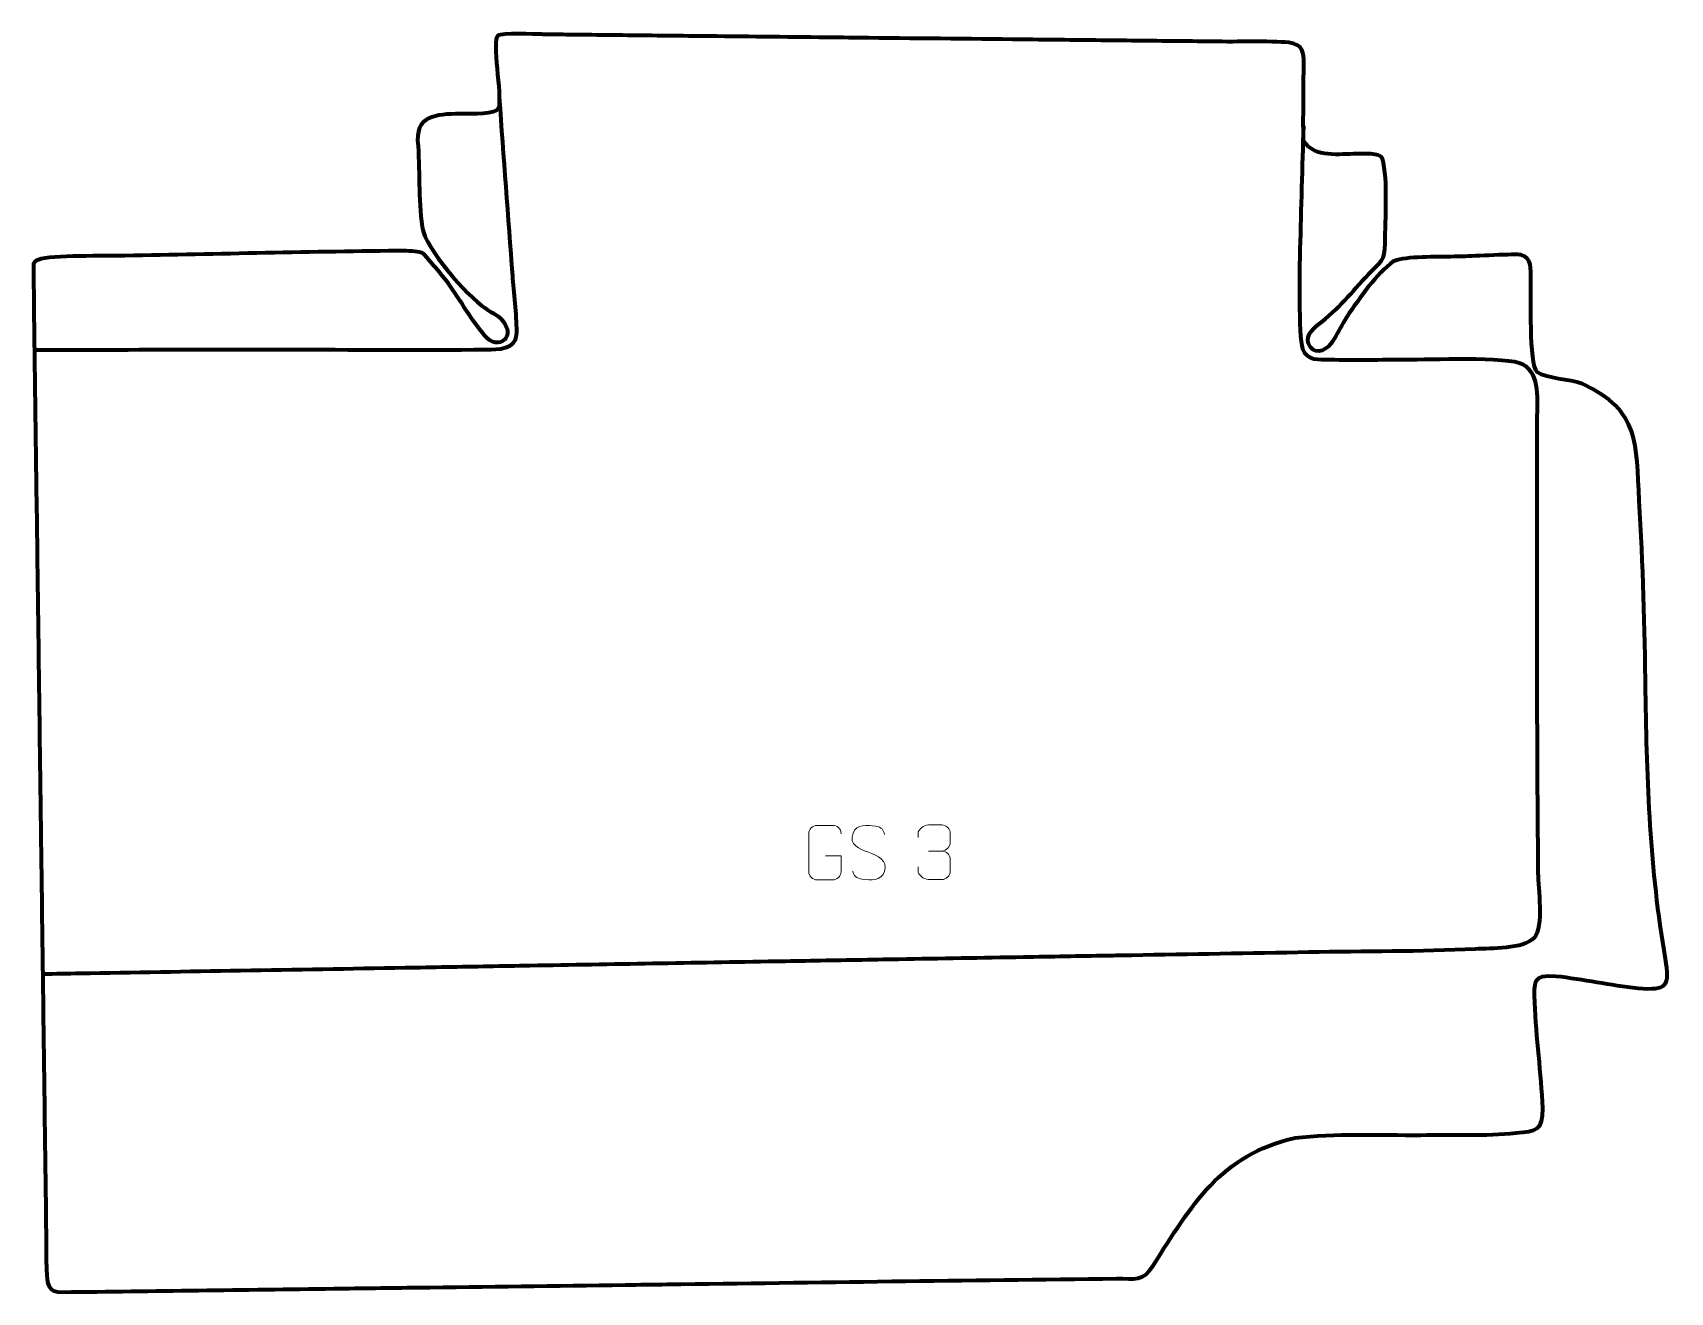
# Model space of a CAD drawing. Header units: millimetres. Extents: x 1261 to 2011, y 159 to 736.
import ezdxf

# ---------------------------------------------------------------- set-up
doc = ezdxf.new("R2010")
doc.units = ezdxf.units.MM
doc.header["$MEASUREMENT"] = 0
doc.layers.add('layer 1', color=7, linetype='Continuous')
doc.layers.add('layer 2', color=7, linetype='Continuous')

msp = doc.modelspace()

# ---------------------------------------------------------------- linework, layer by layer
at = {"layer": 'layer 1', "color": 142, "lineweight": 158}
for points, knots in [([(1262.0295, 590.9325), (1287.4783, 590.9435), (1312.9271, 590.9545), (1338.3759, 590.9654), (1338.3759, 590.9654), (1351.1003, 590.9709), (1363.8247, 590.9763), (1376.5491, 590.9818), (1376.5491, 590.9818), (1407.373, 590.9924), (1438.2716, 590.7789), (1469.0854, 590.9897), (1469.0854, 590.9897), (1474.0051, 591.0233), (1482.5563, 591.1279), (1482.7678, 597.6621), (1482.7678, 597.6621), (1483.0088, 605.1055), (1481.706, 615.6677), (1481.1001, 623.3535), (1481.1001, 623.3535), (1481.1001, 623.3535), (1481.0058, 624.549), (1481.0058, 624.549), (1481.0058, 624.549), (1478.9791, 651.8218), (1476.955, 679.0948), (1474.9292, 706.3677)], [0, 0, 0, 0, 0.125, 0.125, 0.125, 0.125, 0.25, 0.25, 0.25, 0.25, 0.375, 0.375, 0.375, 0.375, 0.5, 0.5, 0.5, 0.5, 0.625, 0.625, 0.625, 0.625, 0.75, 0.75, 0.75, 0.75, 1, 1, 1, 1]), ([(1842.99, 693.3525), (1842.4554, 674.5458), (1841.8764, 655.7298), (1841.3894, 636.923), (1841.3894, 636.923), (1841.2157, 628.8931), (1840.5313, 597.2174), (1842.6323, 591.4078), (1842.6323, 591.4078), (1844.6786, 585.7495), (1850.1073, 586.5223), (1855.0634, 586.4322), (1855.0634, 586.4322), (1866.6341, 586.2221), (1878.5649, 586.4446), (1890.2015, 586.3904), (1890.2015, 586.3904), (1900.1243, 586.4371), (1936.6077, 587.9454), (1943.4244, 584.3838), (1943.4244, 584.3838), (1951.5044, 579.5588), (1949.8636, 567.28), (1949.8781, 559.2124), (1949.8781, 559.2124), (1949.9942, 489.9466), (1949.589, 420.6017), (1950.3723, 351.3468), (1950.3723, 351.3468), (1950.4524, 344.2672), (1953.0546, 326.9637), (1948.6752, 321.6929), (1948.6752, 321.6929), (1943.4037, 316.3569), (1928.9422, 316.908), (1921.7151, 316.5812), (1921.7151, 316.5812), (1896.5678, 315.3268), (1870.7158, 315.5176), (1845.4653, 315.0804), (1845.4653, 315.0804), (1818.4518, 314.6128), (1791.4383, 314.1451), (1764.4248, 313.6775), (1764.4248, 313.6775), (1760.6111, 313.6114), (1756.7974, 313.5454), (1752.9838, 313.4794), (1752.9838, 313.4794), (1746.6276, 313.3694), (1740.2715, 313.2593), (1733.9153, 313.1492), (1733.9153, 313.1492), (1727.5593, 313.0392), (1721.2031, 312.9292), (1714.847, 312.8192), (1714.847, 312.8192), (1695.7787, 312.489), (1676.7102, 312.1589), (1657.6419, 311.8288), (1657.6419, 311.8288), (1644.9296, 311.6087), (1632.2174, 311.3887), (1619.5052, 311.1686), (1619.5052, 311.1686), (1613.4669, 311.064), (1607.4286, 310.9595), (1601.3903, 310.855), (1601.3903, 310.855), (1563.8891, 310.2058), (1526.388, 309.5566), (1488.8869, 308.9074), (1488.8869, 308.9074), (1482.5308, 308.7973), (1476.1747, 308.6872), (1469.8186, 308.5772), (1469.8186, 308.5772), (1457.1063, 308.3572), (1444.3941, 308.137), (1431.6818, 307.917), (1431.6818, 307.917), (1406.5752, 307.4823), (1381.4685, 307.0478), (1356.3618, 306.6131), (1356.3618, 306.6131), (1331.8907, 306.1894), (1307.4197, 305.7659), (1282.9486, 305.3422), (1282.9486, 305.3422), (1277.2281, 305.2431), (1271.5076, 305.1441), (1265.7871, 305.0451)], [0, 0, 0, 0, 0.04166667, 0.04166667, 0.04166667, 0.04166667, 0.08333333, 0.08333333, 0.08333333, 0.08333333, 0.125, 0.125, 0.125, 0.125, 0.16666667, 0.16666667, 0.16666667, 0.16666667, 0.20833333, 0.20833333, 0.20833333, 0.20833333, 0.25, 0.25, 0.25, 0.25, 0.29166667, 0.29166667, 0.29166667, 0.29166667, 0.33333333, 0.33333333, 0.33333333, 0.33333333, 0.375, 0.375, 0.375, 0.375, 0.41666667, 0.41666667, 0.41666667, 0.41666667, 0.45833333, 0.45833333, 0.45833333, 0.45833333, 0.5, 0.5, 0.5, 0.5, 0.54166667, 0.54166667, 0.54166667, 0.54166667, 0.58333333, 0.58333333, 0.58333333, 0.58333333, 0.625, 0.625, 0.625, 0.625, 0.66666667, 0.66666667, 0.66666667, 0.66666667, 0.70833333, 0.70833333, 0.70833333, 0.70833333, 0.75, 0.75, 0.75, 0.75, 0.79166667, 0.79166667, 0.79166667, 0.79166667, 0.83333333, 0.83333333, 0.83333333, 0.83333333, 0.875, 0.875, 0.875, 0.875, 0.91666667, 0.91666667, 0.91666667, 0.91666667, 1, 1, 1, 1])]:
    msp.add_open_spline(points, degree=3, knots=knots, dxfattribs=at)
at = {"layer": 'layer 2', "color": 242, "lineweight": 158}
msp.add_open_spline([(1916.1941, 633.6123), (1920.5641, 633.7247), (1940.2451, 634.8603), (1942.7491, 634.3539), (1942.7491, 634.3539), (1947.7687, 632.8666), (1946.9285, 627.6181), (1947.1102, 623.1625), (1947.1102, 623.1625), (1947.22, 616.1919), (1946.2523, 584.3628), (1950.0394, 580.6557), (1950.0394, 580.6557), (1954.8002, 577.3488), (1964.386, 577.7159), (1970.8272, 575.2975), (1970.8272, 575.2975), (1997.3333, 562.6961), (1995.219, 548.1459), (1996.7553, 521.8775), (1996.7553, 521.8775), (1998.4637, 492.428), (1999.3231, 463.9493), (1999.6664, 434.4639), (1999.6664, 434.4639), (2000.2561, 393.074), (2001.6844, 353.0772), (2008.7162, 312.1571), (2008.7162, 312.1571), (2010.9333, 299.5307), (2009.4907, 297.556), (1996.1771, 298.6886), (1996.1771, 298.6886), (1983.4803, 299.9604), (1971.0959, 302.8777), (1958.5938, 304.1908), (1958.5938, 304.1908), (1947.8219, 305.3223), (1948.6381, 301.2966), (1948.9221, 292.0199), (1948.9221, 292.0199), (1949.5499, 275.814), (1951.9211, 259.6955), (1952.5376, 243.6531), (1952.5376, 243.6531), (1952.7367, 233.438), (1949.6982, 233.3349), (1940.3193, 232.368), (1940.3193, 232.368), (1926.4367, 231.0038), (1910.8363, 231.5986), (1896.7221, 231.4287), (1896.7221, 231.4287), (1878.3099, 231.2765), (1857.2698, 232.3438), (1839.1886, 230.1177), (1839.1886, 230.1177), (1805.0377, 222.4702), (1791.7076, 199.2363), (1774.3465, 171.8406), (1774.3465, 171.8406), (1769.4601, 164.1298), (1765.882, 165.7889), (1757.413, 165.7029), (1757.413, 165.7029), (1688.8198, 165.0062), (1620.1748, 163.9569), (1551.5776, 163.0799), (1551.5776, 163.0799), (1545.2236, 162.9986), (1538.8698, 162.9172), (1532.5159, 162.8359), (1532.5159, 162.8359), (1500.7465, 162.4294), (1468.9772, 162.0227), (1437.2078, 161.6162), (1437.2078, 161.6162), (1424.5001, 161.4535), (1411.7924, 161.2909), (1399.0846, 161.1283), (1399.0846, 161.1283), (1357.7971, 160.6002), (1316.4613, 159.9412), (1275.1791, 159.5286), (1275.1791, 159.5286), (1267.7092, 159.4539), (1267.8738, 163.1183), (1267.5287, 169.7694), (1267.5287, 169.7694), (1267.297, 174.2347), (1267.4296, 178.7506), (1267.3882, 183.2255), (1267.3882, 183.2255), (1266.8868, 221.3795), (1266.3852, 259.5336), (1265.8838, 297.6875), (1265.8838, 297.6875), (1265.633, 316.7646), (1265.3823, 335.8416), (1265.1316, 354.9186), (1265.1316, 354.9186), (1264.9644, 367.6366), (1264.7973, 380.3546), (1264.6301, 393.0726), (1264.6301, 393.0726), (1264.1328, 430.9087), (1263.6355, 468.7449), (1263.1382, 506.5809), (1263.1382, 506.5809), (1262.5918, 547.1201), (1261.9203, 587.6038), (1261.5795, 628.1513), (1261.5795, 628.1513), (1261.5605, 630.4226), (1261.2343, 631.0075), (1263.808, 632.1052), (1263.808, 632.1052), (1269.7892, 634.2962), (1294.8737, 633.7677), (1303.4615, 633.9173), (1303.4615, 633.9173), (1346.3638, 634.6707), (1389.2707, 635.883), (1432.1782, 636.1942), (1432.1782, 636.1942), (1435.8309, 635.844), (1439.277, 636.1211), (1440.7575, 634.2752), (1440.7575, 634.2752), (1445.5783, 628.2647), (1448.7721, 625.5634), (1454.4948, 616.9255), (1454.4948, 616.9255), (1458.4283, 610.9881), (1463.3274, 603.0509), (1468.2203, 597.3479), (1468.2203, 597.3479), (1474.6403, 589.8639), (1483.2559, 597.1595), (1475.4841, 605.1627), (1475.4841, 605.1627), (1474.0149, 606.7271), (1470.4791, 608.4944), (1468.4635, 609.8918), (1468.4635, 609.8918), (1459.6709, 615.9881), (1441.0396, 636.9977), (1439.4816, 647.1873), (1439.4816, 647.1873), (1437.6191, 660.1676), (1438.6318, 673.6025), (1437.4331, 686.6908), (1437.4331, 686.6908), (1437.0164, 699.1685), (1447.9008, 698.7848), (1458.9606, 698.8991), (1458.9606, 698.8991), (1461.9219, 698.9104), (1473.5253, 698.4826), (1474.5595, 701.6753), (1474.5595, 701.6753), (1476.0406, 707.6666), (1471.3116, 732.5989), (1474.0955, 734.71), (1474.0955, 734.71), (1475.8362, 736.03), (1491.0829, 735.3698), (1494.1905, 735.3071), (1494.1905, 735.3071), (1494.1905, 735.3071), (1494.7151, 735.2965), (1494.7151, 735.2965), (1494.7151, 735.2965), (1498.8694, 735.237), (1503.0233, 735.1697), (1507.1778, 735.1175), (1507.1778, 735.1175), (1507.1778, 735.1175), (1507.5928, 735.1125), (1507.5928, 735.1125), (1507.5928, 735.1125), (1513.9504, 735.0454), (1520.3079, 734.9783), (1526.6656, 734.9111), (1526.6656, 734.9111), (1532.7052, 734.8473), (1538.7449, 734.7836), (1544.7845, 734.7198), (1544.7845, 734.7198), (1551.1422, 734.6526), (1557.4997, 734.5856), (1563.8573, 734.5184), (1563.8573, 734.5184), (1582.93, 734.317), (1602.0027, 734.1156), (1621.0754, 733.9142), (1621.0754, 733.9142), (1627.1151, 733.8505), (1633.1548, 733.7867), (1639.1945, 733.7228), (1639.1945, 733.7228), (1664.3069, 733.4577), (1689.4192, 733.1925), (1714.5317, 732.9273), (1714.5317, 732.9273), (1727.2468, 732.793), (1739.9619, 732.6588), (1752.6771, 732.5245), (1752.6771, 732.5245), (1765.0744, 732.3936), (1777.4716, 732.2627), (1789.8689, 732.1318), (1789.8689, 732.1318), (1795.9085, 732.068), (1801.9482, 732.0042), (1807.9879, 731.9405), (1807.9879, 731.9405), (1813.7356, 731.9087), (1834.4367, 732.3861), (1838.4729, 731.1141), (1838.4729, 731.1141), (1843.7769, 729.4426), (1843.0399, 725.1069), (1843.114, 720.3366), (1843.114, 720.3366), (1843.1709, 715.7989), (1842.6415, 688.0387), (1843.1831, 686.3043), (1843.1831, 686.3043), (1848.3383, 678.7073), (1859.4427, 680.4831), (1867.412, 680.6087), (1867.412, 680.6087), (1869.9167, 680.6482), (1877.9893, 681.0767), (1879.2562, 678.518), (1879.2562, 678.518), (1881.7698, 667.9526), (1880.4379, 651.0015), (1880.3767, 639.7379), (1880.3767, 639.7379), (1880.3309, 631.2994), (1878.4106, 631.4992), (1872.7919, 625.5315), (1872.7919, 625.5315), (1864.9631, 617.1101), (1859.0516, 609.5251), (1849.7478, 602.4172), (1849.7478, 602.4172), (1846.6962, 600.0858), (1843.1144, 596.172), (1846.1087, 592.2577), (1846.1087, 592.2577), (1849.2883, 588.1012), (1854.1213, 591.2115), (1856.417, 594.8391), (1856.417, 594.8391), (1858.2867, 597.7937), (1859.9658, 601.2717), (1861.9466, 604.4267), (1861.9466, 604.4267), (1866.9873, 612.4555), (1875.385, 624.2609), (1882.6885, 630.2278), (1882.6885, 630.2278), (1883.7541, 631.0715), (1884.4349, 631.5274), (1885.7101, 631.9842), (1885.7101, 631.9842), (1892.0444, 633.6836), (1906.2163, 633.4156), (1913.3515, 633.5478), (1913.3515, 633.5478), (1914.2991, 633.5685), (1915.2466, 633.5902), (1916.1941, 633.6123)], degree=3, knots=[0, 0, 0, 0, 0.01428571, 0.01428571, 0.01428571, 0.01428571, 0.02857143, 0.02857143, 0.02857143, 0.02857143, 0.04285714, 0.04285714, 0.04285714, 0.04285714, 0.05714286, 0.05714286, 0.05714286, 0.05714286, 0.07142857, 0.07142857, 0.07142857, 0.07142857, 0.08571429, 0.08571429, 0.08571429, 0.08571429, 0.1, 0.1, 0.1, 0.1, 0.11428571, 0.11428571, 0.11428571, 0.11428571, 0.12857143, 0.12857143, 0.12857143, 0.12857143, 0.14285714, 0.14285714, 0.14285714, 0.14285714, 0.15714286, 0.15714286, 0.15714286, 0.15714286, 0.17142857, 0.17142857, 0.17142857, 0.17142857, 0.18571429, 0.18571429, 0.18571429, 0.18571429, 0.2, 0.2, 0.2, 0.2, 0.21428571, 0.21428571, 0.21428571, 0.21428571, 0.22857143, 0.22857143, 0.22857143, 0.22857143, 0.24285714, 0.24285714, 0.24285714, 0.24285714, 0.25714286, 0.25714286, 0.25714286, 0.25714286, 0.27142857, 0.27142857, 0.27142857, 0.27142857, 0.28571429, 0.28571429, 0.28571429, 0.28571429, 0.3, 0.3, 0.3, 0.3, 0.31428571, 0.31428571, 0.31428571, 0.31428571, 0.32857143, 0.32857143, 0.32857143, 0.32857143, 0.34285714, 0.34285714, 0.34285714, 0.34285714, 0.35714286, 0.35714286, 0.35714286, 0.35714286, 0.37142857, 0.37142857, 0.37142857, 0.37142857, 0.38571429, 0.38571429, 0.38571429, 0.38571429, 0.4, 0.4, 0.4, 0.4, 0.41428571, 0.41428571, 0.41428571, 0.41428571, 0.42857143, 0.42857143, 0.42857143, 0.42857143, 0.44285714, 0.44285714, 0.44285714, 0.44285714, 0.45714286, 0.45714286, 0.45714286, 0.45714286, 0.47142857, 0.47142857, 0.47142857, 0.47142857, 0.48571429, 0.48571429, 0.48571429, 0.48571429, 0.5, 0.5, 0.5, 0.5, 0.51428571, 0.51428571, 0.51428571, 0.51428571, 0.52857143, 0.52857143, 0.52857143, 0.52857143, 0.54285714, 0.54285714, 0.54285714, 0.54285714, 0.55714286, 0.55714286, 0.55714286, 0.55714286, 0.57142857, 0.57142857, 0.57142857, 0.57142857, 0.58571429, 0.58571429, 0.58571429, 0.58571429, 0.6, 0.6, 0.6, 0.6, 0.61428571, 0.61428571, 0.61428571, 0.61428571, 0.62857143, 0.62857143, 0.62857143, 0.62857143, 0.64285714, 0.64285714, 0.64285714, 0.64285714, 0.65714286, 0.65714286, 0.65714286, 0.65714286, 0.67142857, 0.67142857, 0.67142857, 0.67142857, 0.68571429, 0.68571429, 0.68571429, 0.68571429, 0.7, 0.7, 0.7, 0.7, 0.71428571, 0.71428571, 0.71428571, 0.71428571, 0.72857143, 0.72857143, 0.72857143, 0.72857143, 0.74285714, 0.74285714, 0.74285714, 0.74285714, 0.75714286, 0.75714286, 0.75714286, 0.75714286, 0.77142857, 0.77142857, 0.77142857, 0.77142857, 0.78571429, 0.78571429, 0.78571429, 0.78571429, 0.8, 0.8, 0.8, 0.8, 0.81428571, 0.81428571, 0.81428571, 0.81428571, 0.82857143, 0.82857143, 0.82857143, 0.82857143, 0.84285714, 0.84285714, 0.84285714, 0.84285714, 0.85714286, 0.85714286, 0.85714286, 0.85714286, 0.87142857, 0.87142857, 0.87142857, 0.87142857, 0.88571429, 0.88571429, 0.88571429, 0.88571429, 0.9, 0.9, 0.9, 0.9, 0.91428571, 0.91428571, 0.91428571, 0.91428571, 0.92857143, 0.92857143, 0.92857143, 0.92857143, 0.94285714, 0.94285714, 0.94285714, 0.94285714, 0.95714286, 0.95714286, 0.95714286, 0.95714286, 0.97142857, 0.97142857, 0.97142857, 0.97142857, 1, 1, 1, 1], dxfattribs=at)
at = {"layer": 'layer 2', "color": 250, "lineweight": 9}
for points, knots in [([(1624.1743, 359.208), (1624.1743, 359.208), (1631.3424, 359.208), (1631.3424, 359.208), (1631.3424, 359.208), (1631.3424, 359.208), (1631.3424, 352.0399), (1631.3424, 352.0399), (1631.3424, 352.0399), (1631.2027, 349.7165), (1629.5255, 348.2369), (1627.3777, 348.2261), (1627.3777, 348.2261), (1625.0459, 348.2265), (1622.7139, 348.2265), (1620.3824, 348.2261), (1620.3824, 348.2261), (1618.4575, 348.1207), (1616.4853, 350.0052), (1616.4965, 352.0225), (1616.4965, 352.0225), (1616.4969, 357.7926), (1616.4969, 363.5623), (1616.4965, 369.3316), (1616.4965, 369.3316), (1616.5007, 371.4697), (1618.2475, 373.1889), (1620.3998, 373.1755), (1620.3998, 373.1755), (1622.7255, 373.1755), (1625.0516, 373.1755), (1627.3777, 373.1755), (1627.3777, 373.1755), (1629.3244, 373.2109), (1631.3158, 371.7194), (1631.3424, 369.2817)], [0, 0, 0, 0, 0.1, 0.1, 0.1, 0.1, 0.2, 0.2, 0.2, 0.2, 0.3, 0.3, 0.3, 0.3, 0.4, 0.4, 0.4, 0.4, 0.5, 0.5, 0.5, 0.5, 0.6, 0.6, 0.6, 0.6, 0.7, 0.7, 0.7, 0.7, 0.8, 0.8, 0.8, 0.8, 1, 1, 1, 1]), ([(1643.9248, 360.8729), (1639.6765, 362.3433), (1634.7684, 364.1391), (1636.7735, 369.6594), (1636.7735, 369.6594), (1638.277, 373.7993), (1643.4906, 373.4108), (1647.0942, 372.8097), (1647.0942, 372.8097), (1649.9548, 372.3325), (1650.8195, 371.1193), (1651.1301, 369.0352)], [0, 0, 0, 0, 0.25, 0.25, 0.25, 0.25, 0.5, 0.5, 0.5, 0.5, 1, 1, 1, 1]), ([(1666.5602, 367.6654), (1666.5602, 367.6654), (1666.5602, 369.5226), (1666.5602, 369.5226), (1666.5602, 369.5226), (1666.5459, 371.2645), (1669.2104, 373.3826), (1671.2695, 373.3599), (1671.2695, 373.3599), (1673.3336, 373.3599), (1675.3976, 373.3599), (1677.4613, 373.3599), (1677.4613, 373.3599), (1679.6558, 373.3687), (1681.2541, 371.5219), (1681.2985, 369.6098), (1681.2985, 369.6098), (1681.2981, 368.1747), (1681.2981, 366.7396), (1681.2985, 365.3041), (1681.2985, 365.3041), (1681.2499, 363.6506), (1679.6473, 361.4206), (1677.449, 361.4306), (1677.449, 361.4306), (1679.6527, 361.4194), (1681.2607, 359.6162), (1681.3147, 357.5567), (1681.3147, 357.5567), (1681.3143, 355.772), (1681.3143, 353.9873), (1681.3147, 352.2022), (1681.3147, 352.2022), (1681.3248, 350.1408), (1679.2699, 348.3777), (1677.449, 348.3858), (1677.449, 348.3858), (1675.3837, 348.3861), (1673.3185, 348.3861), (1671.2529, 348.3858), (1671.2529, 348.3858), (1669.0843, 348.3973), (1666.5533, 350.7975), (1666.5347, 352.2593), (1666.5347, 352.2593), (1666.5347, 352.2593), (1666.5347, 354.1679), (1666.5347, 354.1679)], [0, 0, 0, 0, 0.07692308, 0.07692308, 0.07692308, 0.07692308, 0.15384615, 0.15384615, 0.15384615, 0.15384615, 0.23076923, 0.23076923, 0.23076923, 0.23076923, 0.30769231, 0.30769231, 0.30769231, 0.30769231, 0.38461538, 0.38461538, 0.38461538, 0.38461538, 0.46153846, 0.46153846, 0.46153846, 0.46153846, 0.53846154, 0.53846154, 0.53846154, 0.53846154, 0.61538462, 0.61538462, 0.61538462, 0.61538462, 0.69230769, 0.69230769, 0.69230769, 0.69230769, 0.76923077, 0.76923077, 0.76923077, 0.76923077, 0.84615385, 0.84615385, 0.84615385, 0.84615385, 1, 1, 1, 1]), ([(1643.9248, 360.8728), (1647.9434, 359.2261), (1652.9729, 357.3378), (1651.1389, 351.9775), (1651.1389, 351.9775), (1649.6791, 347.7111), (1644.7683, 347.9678), (1641.0422, 348.5225), (1641.0422, 348.5225), (1638.2922, 348.9323), (1637.0713, 350.1458), (1636.6933, 352.258)], [0, 0, 0, 0, 0.25, 0.25, 0.25, 0.25, 0.5, 0.5, 0.5, 0.5, 1, 1, 1, 1])]:
    msp.add_open_spline(points, degree=3, knots=knots, dxfattribs=at)
msp.add_open_spline([(1671.2699, 361.4202), (1671.2699, 361.4202), (1677.4663, 361.4202), (1677.4663, 361.4202)], degree=3, dxfattribs=at)

doc.saveas('drawing.dxf')
